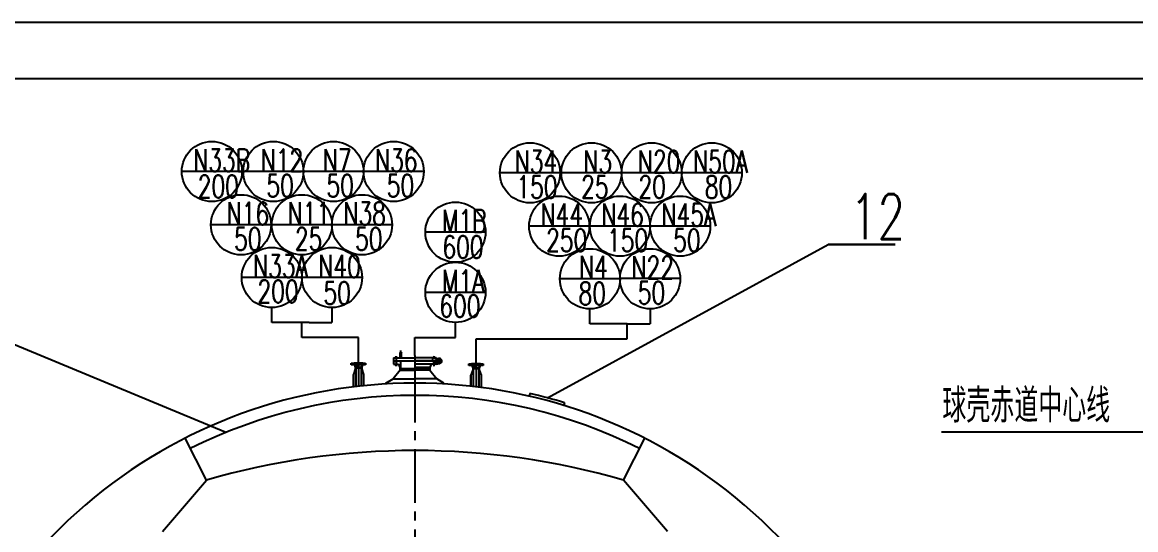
# Model space of a CAD drawing. Extents: x -26172 to 54233, y -464 to 48004.
# Drawn here: x 13413.1 to 13611, y 40324.9 to 40415.1 of the extents above; entities that cross this region are included whole.
import ezdxf

# ---------------------------------------------------------------- set-up
doc = ezdxf.new("R2010")
doc.units = 0
doc.linetypes.add('CENTER2', pattern=[28.575, 19.05, -3.175, 3.175, -3.175])
doc.linetypes.add('DASHED2', pattern=[9.525, 6.35, -3.175])
doc.layers.get('DEFPOINTS').update_dxf_attribs({"linetype": 'CONTINUOUS'})
for name, color, linetype in [('图层1', 7, 'CONTINUOUS'), ('图层2', 1, 'CONTINUOUS'), ('图层3', 2, 'CENTER2'), ('图层4', 30, 'DASHED2')]:
    doc.layers.add(name, color=color, linetype=linetype)
doc.styles.add('文字', font='txt.shx', dxfattribs={"width": 0.71, "bigfont": 'hzfs.shx'})

msp = doc.modelspace()

# ---------------------------------------------------------------- linework, layer by layer
at = {"layer": 'DEFPOINTS', "color": 0, "linetype": 'BYBLOCK'}
for p in [(13479.115, 40355.468), (13479.223, 40355.468), (13479.115, 40354.858), (13479.115, 40354.858), (13479.115, 40354.338), (13479.115, 40354.338), (13480.015, 40354.898), (13480.015, 40354.898)]:
    msp.add_point(p, dxfattribs=at)
at = {"layer": '图层1'}
for p, q in [((13337.959, 40405.116), (14143.959, 40405.116)), ((13479.115, 40355.468), (13482.89, 40355.468)), ((13479.115, 40355.468), (13479.115, 40354.948)), ((13479.591, 40355.567), (13479.489, 40355.67)), ((13479.489, 40355.567), (13479.591, 40355.67)), ((13480.29, 40355.468), (13480.29, 40356.308)), ((13480.49, 40355.468), (13480.49, 40356.308)), ((13486.665, 40355.468), (13482.89, 40355.468)), ((13486.11, 40355.468), (13486.36, 40355.468)), ((13486.11, 40354.948), (13486.11, 40355.468)), ((13486.291, 40355.567), (13486.189, 40355.67)), ((13486.189, 40355.567), (13486.291, 40355.67)), ((13486.36, 40355.468), (13487.267, 40355.309)), ((13486.665, 40355.468), (13486.665, 40355.416)), ((13471.592, 40354.198), (13471.592, 40354.518)), ((13471.592, 40354.518), (13474.142, 40354.518)), ((13474.142, 40354.198), (13471.592, 40354.198)), ((13472.297, 40353.43), (13471.955, 40352.518)), ((13472.077, 40354.534), (13473.657, 40354.534)), ((13472.077, 40354.518), (13472.077, 40354.534)), ((13472.137, 40354.198), (13472.297, 40353.754)), ((13472.297, 40353.754), (13472.297, 40353.658)), ((13472.297, 40353.658), (13473.437, 40353.658)), ((13472.297, 40353.658), (13472.297, 40353.43)), ((13472.297, 40353.658), (13473.437, 40353.658)), ((13472.367, 40354.017), (13472.367, 40353.658)), ((13472.367, 40353.658), (13472.367, 40350.341)), ((13473.367, 40353.885), (13473.367, 40353.658)), ((13473.367, 40353.658), (13473.367, 40350.453)), ((13473.597, 40354.198), (13473.437, 40353.754)), ((13473.437, 40353.754), (13473.437, 40353.658)), ((13473.437, 40353.658), (13473.437, 40353.43)), ((13473.437, 40353.43), (13473.779, 40352.518)), ((13473.657, 40354.518), (13473.657, 40354.534)), ((13474.142, 40354.518), (13474.142, 40354.198)), ((13480.25, 40353.235), (13479.002, 40351.696)), ((13479.115, 40354.948), (13479.815, 40354.948)), ((13479.115, 40354.858), (13479.115, 40354.338)), ((13479.115, 40354.858), (13479.815, 40354.858)), ((13479.115, 40354.338), (13479.97, 40354.338)), ((13479.489, 40354.026), (13479.591, 40354.129)), ((13479.591, 40354.026), (13479.489, 40354.129)), ((13479.54, 40354.077), (13479.54, 40354.077)), ((13479.815, 40354.908), (13479.815, 40354.948)), ((13479.815, 40354.908), (13482.89, 40354.908)), ((13479.815, 40354.908), (13479.815, 40354.858)), ((13479.815, 40354.898), (13482.89, 40354.898)), ((13479.97, 40354.338), (13480.24, 40353.708)), ((13480.24, 40353.708), (13480.24, 40353.508)), ((13480.24, 40353.508), (13480.26, 40353.508)), ((13480.24, 40353.508), (13480.24, 40353.235)), ((13480.25, 40353.235), (13482.89, 40353.235)), ((13480.26, 40353.508), (13480.38, 40353.577)), ((13480.26, 40353.508), (13482.89, 40353.508)), ((13480.38, 40354.868), (13480.38, 40354.898)), ((13480.38, 40353.577), (13480.38, 40354.868)), ((13480.38, 40353.577), (13482.89, 40353.577)), ((13485.765, 40354.948), (13482.89, 40354.948)), ((13485.965, 40354.908), (13482.89, 40354.908)), ((13482.89, 40354.898), (13485.965, 40354.898)), ((13485.965, 40354.858), (13482.89, 40354.858)), ((13485.81, 40354.338), (13482.89, 40354.338)), ((13485.54, 40353.708), (13482.89, 40353.708)), ((13485.54, 40353.508), (13482.89, 40353.508)), ((13485.53, 40353.235), (13482.89, 40353.235)), ((13485.54, 40353.508), (13485.52, 40353.508)), ((13485.53, 40353.235), (13486.778, 40351.696)), ((13485.81, 40354.338), (13485.54, 40353.708)), ((13485.54, 40353.708), (13485.54, 40353.508)), ((13485.54, 40353.508), (13485.54, 40353.235)), ((13486.11, 40354.948), (13485.765, 40354.948)), ((13486.665, 40354.338), (13485.81, 40354.338)), ((13485.965, 40354.908), (13485.965, 40354.948)), ((13485.965, 40354.908), (13485.965, 40354.858)), ((13485.965, 40354.858), (13486.271, 40354.858)), ((13486.11, 40354.948), (13486.976, 40354.475)), ((13486.189, 40354.026), (13486.291, 40354.129)), ((13486.291, 40354.026), (13486.189, 40354.129)), ((13486.24, 40354.077), (13486.24, 40354.077)), ((13486.271, 40354.858), (13486.271, 40354.338)), ((13486.271, 40354.338), (13486.521, 40354.338)), ((13486.665, 40354.338), (13487.255, 40354.425)), ((13486.665, 40354.339), (13486.665, 40354.338)), ((13487.166, 40354.705), (13487.037, 40354.576)), ((13487.037, 40354.576), (13487.05, 40354.563)), ((13487.19, 40354.703), (13487.05, 40354.563)), ((13487.19, 40354.703), (13487.33, 40354.563)), ((13487.214, 40354.705), (13487.343, 40354.576)), ((13487.33, 40354.563), (13487.343, 40354.576)), ((13492.489, 40354.399), (13495.039, 40354.399)), ((13492.489, 40354.079), (13492.489, 40354.399)), ((13495.039, 40354.079), (13492.489, 40354.079)), ((13493.194, 40353.311), (13492.852, 40352.399)), ((13492.974, 40354.399), (13492.974, 40354.415)), ((13492.974, 40354.415), (13494.554, 40354.415)), ((13493.034, 40354.079), (13493.194, 40353.634)), ((13493.194, 40353.634), (13493.194, 40353.539)), ((13493.194, 40353.539), (13494.334, 40353.539)), ((13493.194, 40353.539), (13493.194, 40353.311)), ((13493.194, 40353.539), (13494.334, 40353.539)), ((13493.264, 40353.898), (13493.264, 40353.539)), ((13493.264, 40353.539), (13493.264, 40350.359)), ((13494.264, 40353.766), (13494.264, 40353.539)), ((13494.264, 40353.539), (13494.264, 40350.237)), ((13494.494, 40354.079), (13494.334, 40353.634)), ((13494.334, 40353.634), (13494.334, 40353.539)), ((13494.334, 40353.539), (13494.334, 40353.311)), ((13494.334, 40353.311), (13494.676, 40352.399)), ((13494.554, 40354.399), (13494.554, 40354.415)), ((13495.039, 40354.399), (13495.039, 40354.079)), ((13471.955, 40350.292), (13471.955, 40352.518)), ((13471.955, 40352.518), (13471.955, 40350.292)), ((13473.779, 40352.518), (13473.779, 40350.496)), ((13477.725, 40350.959), (13479.002, 40351.696)), ((13479.002, 40351.696), (13482.89, 40351.696)), ((13486.778, 40351.696), (13482.89, 40351.696)), ((13488.055, 40350.959), (13486.778, 40351.696)), ((13492.852, 40352.399), (13492.852, 40350.406)), ((13492.852, 40350.406), (13492.852, 40352.399)), ((13494.676, 40352.399), (13494.676, 40350.184)), ((13477.725, 40350.959), (13477.641, 40350.805)), ((13488.055, 40350.959), (13488.138, 40350.805)), ((13503.336, 40349.119), (13503.223, 40348.632)), ((13509.513, 40347.454), (13509.366, 40346.976)), ((13445.823, 40333.706), (13442.031, 40341.149)), ((13519.957, 40333.706), (13523.749, 40341.149)), ((13438.007, 40324.553), (13445.823, 40333.706)), ((13527.773, 40324.553), (13519.957, 40333.706))]:
    msp.add_line(p, q, dxfattribs=at)
for centre, radius in [((13480.39, 40356.308), 0.1), ((13487.19, 40354.868), 0.25), ((13487.19, 40354.868), 0.165), ((13487.19, 40355.073), 0.0398), ((13487.19, 40355.073), 0.0232), ((13487.19, 40354.868), 0.137)]:
    msp.add_circle(centre, radius, dxfattribs=at)
for centre, radius, start, end in [((13487.19, 40354.868), 0.448, 270, 80.04625), ((13482.89, 40260.959), 90, 328.13415, 211.86585), ((13482.89, 40260.959), 90.5, 72.89161, 76.94288), ((13482.93, 40259.804), 88.98, 63.3604, 116.68548), ((13482.89, 40205.777), 133.191, 73.84134, 106.15866)]:
    msp.add_arc(centre, radius, start, end, dxfattribs=at)
at = {"layer": '图层2'}
for p, q in [((13312.959, 40415.116), (14153.959, 40415.116)), ((13452.154, 40388.581), (13441.458, 40388.581)), ((13463.078, 40388.581), (13452.382, 40388.581)), ((13473.773, 40388.581), (13463.078, 40388.581)), ((13484.469, 40388.581), (13473.773, 40388.581)), ((13508.704, 40388.347), (13498.008, 40388.347)), ((13519.627, 40388.347), (13508.932, 40388.347)), ((13530.323, 40388.347), (13519.627, 40388.347)), ((13541.018, 40388.347), (13530.323, 40388.347)), ((13457.343, 40379.111), (13446.647, 40379.111)), ((13468.152, 40379.111), (13457.457, 40379.111)), ((13478.848, 40379.111), (13468.152, 40379.111)), ((13513.893, 40378.876), (13503.197, 40378.876)), ((13524.702, 40378.876), (13514.007, 40378.876)), ((13535.398, 40378.876), (13524.702, 40378.876)), ((13495.445, 40377.786), (13484.75, 40377.786)), ((13449.149, 40342.264), (13368.552, 40375.632)), ((13506.439, 40348.341), (13556.373, 40375.632)), ((13568.237, 40375.632), (13556.373, 40375.632)), ((13556.373, 40375.632), (13568.237, 40375.632)), ((13462.805, 40369.739), (13452.109, 40369.739)), ((13473.5, 40369.739), (13462.805, 40369.739)), ((13519.354, 40369.496), (13508.659, 40369.496)), ((13530.05, 40369.531), (13519.354, 40369.531)), ((13495.445, 40367.091), (13484.75, 40367.091)), ((13457.457, 40361.743), (13457.457, 40364.392)), ((13468.152, 40364.392), (13468.152, 40361.743)), ((13514.007, 40361.508), (13514.007, 40364.157)), ((13524.702, 40364.157), (13524.702, 40361.508)), ((13464.094, 40361.743), (13457.457, 40361.743)), ((13462.805, 40359.054), (13462.805, 40361.743)), ((13464.094, 40361.743), (13468.152, 40361.743)), ((13490.098, 40359.054), (13490.098, 40361.743)), ((13520.644, 40361.508), (13514.007, 40361.508)), ((13520.644, 40358.819), (13520.644, 40361.508)), ((13520.644, 40361.508), (13524.702, 40361.508)), ((13472.867, 40359.054), (13462.805, 40359.054)), ((13472.867, 40354.534), (13472.867, 40359.054)), ((13482.89, 40355.892), (13482.89, 40359.054)), ((13482.89, 40359.054), (13490.098, 40359.054)), ((13493.764, 40354.415), (13493.764, 40358.819)), ((13493.764, 40358.819), (13520.644, 40358.819)), ((13576.475, 40342.281), (13621.634, 40342.281))]:
    msp.add_line(p, q, dxfattribs=at)
for centre in [(13446.806, 40388.581), (13457.73, 40388.581), (13468.425, 40388.581), (13479.121, 40388.581), (13503.356, 40388.347), (13514.28, 40388.347), (13524.975, 40388.347), (13535.671, 40388.347), (13451.995, 40379.111), (13462.805, 40379.111), (13473.5, 40379.111), (13490.098, 40377.786), (13508.545, 40378.876), (13519.354, 40378.876), (13530.05, 40378.876), (13457.457, 40369.739), (13468.152, 40369.739), (13514.007, 40369.505), (13524.702, 40369.505), (13490.098, 40367.091)]:
    msp.add_circle(centre, 5.348, dxfattribs=at)
for points in [[(13472.217, 40353.976), (13472.496, 40354.023), (13472.971, 40353.786), (13473.517, 40353.976)], [(13493.114, 40353.856), (13493.393, 40353.904), (13493.868, 40353.667), (13494.414, 40353.856)]]:
    msp.add_spline(points, degree=3, dxfattribs=at)
at = {"layer": '图层3'}
for p, q in [((13479.54, 40355.764), (13479.54, 40353.945)), ((13480.654, 40356.308), (13480.177, 40356.308)), ((13480.39, 40355.468), (13480.39, 40356.773)), ((13486.24, 40355.764), (13486.24, 40355.468)), ((13472.867, 40354.518), (13472.867, 40353.658)), ((13472.867, 40353.658), (13472.867, 40350.399)), ((13486.24, 40354.338), (13486.24, 40353.945)), ((13493.764, 40354.399), (13493.764, 40353.539)), ((13493.764, 40353.539), (13493.764, 40350.299))]:
    msp.add_line(p, q, dxfattribs=at)
at = {"layer": '图层3', "ltscale": 0.5}
for p, q in [((13482.89, 40355.892), (13482.89, 40353.508)), ((13487.19, 40355.53), (13487.19, 40354.345)), ((13482.89, 40353.508), (13482.89, 40164.098)), ((13486.552, 40354.868), (13487.799, 40354.868))]:
    msp.add_line(p, q, dxfattribs=at)
at = {"layer": '图层4', "ltscale": 0.2}
msp.add_line((13486.271, 40354.858), (13486.967, 40355.256), dxfattribs=at)
msp.add_circle((13487.19, 40354.868), 0.448, dxfattribs=at)

# ---------------------------------------------------------------- texts
at = {"layer": '图层2', "attachment_point": 1, "style": '文字'}
for s, insert, char_height, width in [('N33B', (13443.499, 40392.578), 4, 8.65483), ('N12', (13455.499, 40392.578), 4, 7.5782), ('N7', (13466.526, 40392.578), 4, 7.24746), ('N36', (13475.814, 40392.578), 4, 8.6548), ('N34', (13500.635, 40392.343), 4, 8.6548), ('N3', (13512.831, 40392.343), 4, 8.6548), ('N20', (13522.527, 40392.343), 4, 7.79581), ('N50A', (13532.364, 40392.343), 4, 8.6548), ('200', (13444.292, 40387.924), 4, 5.35737), ('50', (13456.495, 40388.068), 4, 4.0783), ('50', (13467.19, 40388.068), 4, 4.0783), ('50', (13477.886, 40388.068), 4, 4.0783), ('150', (13500.947, 40387.834), 4, 4.0783), ('25', (13512.458, 40387.834), 4, 4.0783), ('20', (13522.65, 40387.834), 4, 5.1688), ('80', (13534.436, 40387.834), 4, 4.0783), ('N16', (13449.435, 40383.107), 4, 7.90784), ('N11', (13460.277, 40383.107), 4, 7.87505), ('N38', (13470.193, 40383.107), 4, 8.6548), ('N44', (13505.238, 40382.872), 4, 8.6548), ('N46', (13516.047, 40382.872), 4, 8.6548), ('N45A', (13526.743, 40382.872), 4, 8.6548), ('12', (13560.256, 40384.56), 8, 7.981), ('M1B', (13487.72, 40381.783), 4, 7.7249), ('50', (13450.76, 40378.598), 4, 4.0783), ('25', (13461.57, 40378.598), 4, 4.0783), ('50', (13472.265, 40378.598), 4, 4.0783), ('600', (13487.784, 40377.161), 4, 5.15707), ('250', (13506.234, 40378.363), 4, 4.0783), ('150', (13517.044, 40378.363), 4, 4.0783), ('50', (13528.815, 40378.363), 4, 4.0783), ('N33A', (13454.15, 40373.736), 4, 8.6548), ('N40', (13465.729, 40373.736), 4, 7.77094), ('N4', (13512.069, 40373.599), 4, 8.6548), ('N22', (13521.395, 40373.501), 4, 8.6548), ('M1A', (13487.72, 40371.087), 4, 7.7249), ('200', (13454.926, 40369.259), 4, 5.37392), ('50', (13466.651, 40368.987), 4, 4.34434), ('80', (13511.989, 40368.894), 4, 4.0783), ('50', (13522.5, 40369.018), 4, 6.5121), ('600', (13487.238, 40366.671), 4, 5.70239), ('球壳赤道中心线', (13576.653, 40349.952), 6, 45.6945)]:
    msp.add_mtext(s, dxfattribs=dict(at, insert=insert, char_height=char_height, width=width))

doc.saveas('drawing.dxf')
